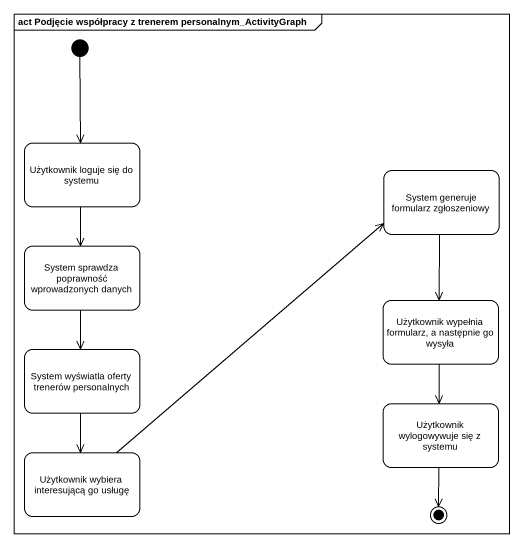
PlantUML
@startuml
mainframe act Podjęcie współpracy z trenerem personalnym_ActivityGraph
hide empty description
state "Użytkownik loguje się do systemu" as Użytkownik_loguje_się_do
state "System generuje formularz zgłoszeniowy" as System_generuje_formularz
state "System sprawdza poprawność wprowadzonych danych" as System_sprawdza_poprawność
state "Użytkownik wypełnia formularz, a następnie go wysyła" as Użytkownik_wypełnia
state "System wyświatla oferty trenerów personalnych" as System_wyświatla_oferty
state "Użytkownik wylogowywuje się z systemu" as Użytkownik_wylogowywuje_się
state "Użytkownik wybiera interesującą go usługę" as Użytkownik_wybiera
[*] --> Użytkownik_loguje_się_do
Użytkownik_loguje_się_do --> System_sprawdza_poprawność
System_generuje_formularz --> Użytkownik_wypełnia
System_sprawdza_poprawność --> System_wyświatla_oferty
Użytkownik_wypełnia --> Użytkownik_wylogowywuje_się
System_wyświatla_oferty --> Użytkownik_wybiera
Użytkownik_wybiera -up-> System_generuje_formularz
Użytkownik_wylogowywuje_się --> [*]
@enduml
